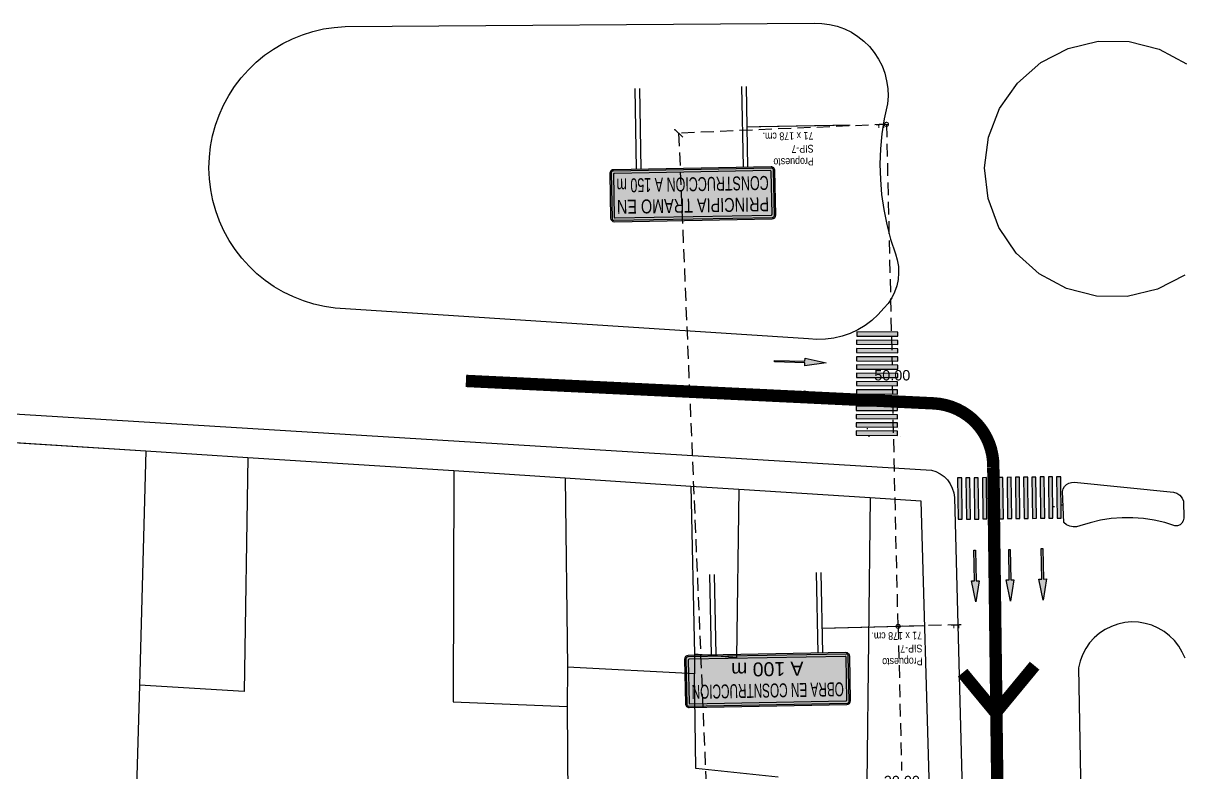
# Model space of a CAD drawing. Header units: metres. Extents: x 668617 to 675126, y 2286318 to 2293677.
# Drawn here: x 669808 to 669920.7, y 2287417.3 to 2287489.9 of the extents above; entities that cross this region are included whole.
import ezdxf
from ezdxf.enums import TextEntityAlignment as Align

# ---------------------------------------------------------------- set-up
doc = ezdxf.new("R2010")
doc.units = ezdxf.units.M
doc.header["$MEASUREMENT"] = 0
for name, pattern in [('ACAD_ISO07W100', [3, 0, -3]), ('DASHED2', [0.375, 0.25, -0.125]), ('HIDDEN', [0.375, 0.25, -0.125])]:
    doc.linetypes.add(name, pattern=pattern)
for name, color, linetype in [('0_DETALLES_COTAS', 252, 'Continuous'), ('0_RUTA-ALTERNA', 6, 'Continuous'), ('0_UBICACION_SPO', 251, 'Continuous'), ('DMTG-PB-BANQUETAS', 251, 'Continuous'), ('DMTG-PB-LOTIFICACION', 253, 'Continuous'), ('DMTG-PB-MANZANAS', 251, 'Continuous'), ('DMTG-SH-FLECHA FRENTE', 252, 'Continuous'), ('DMTG-SH-PASO PEATONAL', 253, 'Continuous'), ('PTRD', 7, 'Continuous'), ('SIP-07_A', 7, 'Continuous'), ('SIP-07_B', 7, 'Continuous')]:
    doc.layers.add(name, color=color, linetype=linetype)
doc.styles.add('Arial', font='arial.ttf')
doc.styles.add('Arial Narrow', font='ARIALN.TTF', dxfattribs={"height": 2.5})
doc.styles.get("Standard").update_dxf_attribs({"font": 'arial.ttf'})
doc.dimstyles.get("Standard").update_dxf_attribs({"dimtxt": 0.18, "dimasz": 0.18, "dimexe": 0.18, "dimexo": 0.0625, "dimgap": 0.09, "dimtad": 0, "dimtih": 1, "dimtoh": 1, "dimdec": 4, "dimzin": 0, "dimdsep": 46, "dimtxsty": 'Standard', "dimcen": 0.09, "dimadec": 0, "dimazin": 0, "dimtfac": 1, "dimtdec": 4, "dimtofl": 0, "dimtmove": 0, "dimatfit": 3, "dimfxl": 1, "dimtolj": 1, "dimtzin": 0, "dimarcsym": 0})

# ---------------------------------------------------------------- blocks, each defined once
blk = doc.blocks.new('PTRD')
at = {"layer": 'PTRD'}
for points, const_width in [([(-1.00367609184468, 0), (1.00367609184468, 0)], 0.26), ([(-0.4894637556535601, 0), (-0.4894637556535601, 0.6733766088023005)], 0.195), ([(0.5105362443464401, 0), (0.5105362443464401, 0.6733766088023005)], 0.195)]:
    blk.add_lwpolyline(points, dxfattribs=dict(at, const_width=const_width))
blk = doc.blocks.new('SIP07_A')
at = {"layer": 'SIP-07_A', "true_color": 0xf05222}
h = blk.add_hatch(color=20, dxfattribs=at)
h.dxf.hatch_style = 1
h.paths.add_polyline_path([(-8.50000000133, 5.599999999420845, 0.4142135623539403), (-8.900000001303852, 5.199999999420832), (-8.900000001303852, 0.4000000000000057, 0.4142135623730951), (-8.500000001303846, 0), (8.500000001303846, 0, 0.4142135623730951), (8.900000001303852, 0.4000000000000057), (8.900000001303852, 5.200000000532646, 0.4142135623922503), (8.500000001277693, 5.600000000532646)])
h.paths.add_polyline_path([(8.550000001117581, 5.44999999942462, -0.4142135623730949), (8.750000001303846, 5.249999999238355), (8.750000001303846, 0.3500000007539654, -0.4142135623531553), (8.550000001713274, 0.1500000011497775), (-8.550000001103966, 0.1499999999856243, -0.4142135623930353), (-8.750000001303846, 0.3500000001718886), (-8.750000001303846, 5.249999999238355, -0.4142135623730945), (-8.550000001117581, 5.44999999942462)], flags=16)
h.paths.add_polyline_path([(8.400000001303852, 5.19999999942462, -0.4142135623730912), (8.500000001303846, 5.099999999424626), (8.500000001303874, 0.500000001139562, -0.41421356235316), (8.400000001310694, 0.4000000011395741), (-8.400000001297037, 0.3999999999958845, -0.4142135623930314), (-8.500000001303846, 0.499999999995885), (-8.500000001303874, 5.099999999424596, -0.4142135623730976), (-8.40000000130388, 5.199999999424591)], flags=0)
at = {"layer": 'SIP-07_A'}
h = blk.add_hatch(color=256, dxfattribs=at)
h.dxf.hatch_style = 1
h.paths.add_polyline_path([(-8.550000001117581, 5.44999999942462, 0.4142135623730945), (-8.750000001303846, 5.249999999238355), (-8.750000001303846, 0.3500000001718886, 0.4142135623930352), (-8.550000001103966, 0.1499999999856243), (8.550000001713274, 0.1500000011497775, 0.4142135623531553), (8.750000001303846, 0.3500000007539654), (8.750000001303846, 5.249999999238355, 0.4142135623730949), (8.550000001117581, 5.44999999942462)])
h.paths.add_polyline_path([(8.400000001303852, 5.19999999942462, -0.4142135623730912), (8.500000001303846, 5.099999999424626), (8.500000001303874, 0.500000001139562, -0.41421356235316), (8.400000001310694, 0.4000000011395741), (-8.400000001297037, 0.3999999999958845, -0.4142135623930314), (-8.500000001303846, 0.499999999995885), (-8.500000001303874, 5.099999999424596, -0.4142135623730976), (-8.40000000130388, 5.199999999424591)], flags=16)
at = {"layer": 'SIP-07_A', "true_color": 0xf05222}
h = blk.add_hatch(color=20, dxfattribs=at)
h.dxf.hatch_style = 1
h.paths.add_polyline_path([(-8.40000000130388, 5.199999999424591, 0.4142135623730976), (-8.500000001303874, 5.099999999424596), (-8.500000001303846, 0.499999999995885, 0.4142135623930316), (-8.400000001297037, 0.3999999999958845), (8.400000001310694, 0.4000000011395741, 0.41421356235316), (8.500000001303874, 0.500000001139562), (8.500000001303846, 5.099999999424626, 0.4142135623730912), (8.400000001303852, 5.19999999942462)])
at = {"layer": 'SIP-07_A'}
for p, q in [((-6.000000000000227, 0), (-6.000000000000227, -8.685631113119712)), ((-5.500000000000114, 0), (-5.500000000000114, -8.685631113119712)), ((5.500000000000114, 0), (5.500000000000114, -8.685631113119712)), ((6.000000000000227, 0), (6.000000000000227, -8.685631113119712))]:
    blk.add_line(p, q, dxfattribs=at)
at = {"layer": 'SIP-07_A', "color": 30}
for points in [[(-8.500000001303846, 0), (8.500000001303846, 0, 0.414213562373095), (8.900000001303852, 0.4000000000000057), (8.900000001303852, 5.20000000053264, 0.4142135623922508), (8.500000001277698, 5.600000000532646), (-8.500000001329994, 5.599999999420845, 0.414213562353939), (-8.900000001303852, 5.199999999420839), (-8.900000001303852, 0.4000000000000057, 0.414213562373095)], [(-8.550000001117581, 0.1499999999856243), (8.550000001117581, 0.1500000011497775, 0.414213562373095), (8.750000001303846, 0.3500000001718888), (8.750000001303846, 5.249999999238355, 0.4142135623730949), (8.550000001117581, 5.44999999942462), (-8.550000001117581, 5.44999999942462, 0.4142135623730945), (-8.750000001303846, 5.249999999238355), (-8.750000001303846, 0.3500000001718888, 0.4142135623730957)]]:
    blk.add_lwpolyline(points, format="xyb", close=True, dxfattribs=at)
at = {"layer": 'SIP-07_A'}
blk.add_lwpolyline([(-8.40000000129703, 0.3999999999958845), (8.400000001310701, 0.4000000011395741, 0.414213562353158), (8.500000001303874, 0.5000000011395684), (8.500000001303846, 5.099999999424625, 0.4142135623730939), (8.400000001303852, 5.19999999942462), (-8.40000000130388, 5.199999999424591, 0.414213562373095), (-8.500000001303874, 5.099999999424597), (-8.500000001303846, 0.4999999999958789, 0.4142135623930344)], format="xyb", close=True, dxfattribs=at)
at = {"layer": 'SIP-07_A', "color": 250, "style": 'Arial', "width": 2.347775987820511}
for p, p2 in [((-8.200000001117473, 3.271457355778921), (8.200000001117758, 3.271457355778921)), ((-8.200000001117758, 0.9714573557787389), (8.200000001117473, 0.9714573557787389))]:
    blk.add_attdef('TEXTO', text='', height=1.500000000000057, dxfattribs=at).set_placement(p, p2, align=Align.FIT)
blk = doc.blocks.new('Principia tramo 150')
at = {"layer": 'SIP-07_A'}
ref = blk.add_blockref('SIP07_A', (18, 26.05689333938062), dxfattribs=dict(at, xscale=3, yscale=3, zscale=3))
ref.add_attrib('TEXTO', 'PRINCIPIA TRAMO EN', dxfattribs={"height": 4.500000000000169, "style": 'Arial', "width": 0.7413629356545133}).set_placement((-6.600000003352761, 35.87126540578902), (42.60000000335276, 35.87126540578902), align=Align.FIT)
ref.add_attrib('TEXTO', 'CONSTRUCCION A 150 m', dxfattribs={"height": 4.500000000000169, "style": 'Arial', "width": 0.6431630620300379}).set_placement((-6.600000003352761, 28.97126540634781), (42.60000000335276, 28.97126540634781), align=Align.FIT)
blk = doc.blocks.new('SIP07_B')
at = {"layer": 'SIP-07_B', "true_color": 0xf05222}
h = blk.add_hatch(color=20, dxfattribs=at)
h.dxf.hatch_style = 1
h.paths.add_polyline_path([(-8.500000001330028, 5.599999999420817, 0.4142135623539422), (-8.90000000130388, 5.199999999420801), (-8.900000001303852, 0.4000000000000033, 0.4142135623730933), (-8.500000001303846, 0), (8.500000001303846, 0, 0.4142135623730951), (8.900000001303852, 0.4000000000000057), (8.900000001303852, 5.200000000532646, 0.4142135623922503), (8.500000001277693, 5.600000000532646)])
h.paths.add_polyline_path([(8.550000001117581, 5.449999999424278, -0.4142135623730949), (8.750000001303846, 5.249999999238014), (8.750000001303846, 0.3500000007529422, -0.4142135623531553), (8.550000001713274, 0.1500000011487543), (-8.550000001103994, 0.1499999999846011, -0.4142135623930353), (-8.750000001303874, 0.3500000001708654), (-8.750000001303874, 5.249999999238014, -0.4142135623730945), (-8.55000000111761, 5.449999999424278)], flags=16)
h.paths.add_polyline_path([(8.40000000130388, 5.199999999424278, -0.4142135623730929), (8.500000001303874, 5.099999999424284), (8.500000001303874, 0.5000000011385385, -0.4142135623531567), (8.400000001310694, 0.4000000011385509), (-8.400000001297066, 0.3999999999948329, -0.4142135623930362), (-8.500000001303874, 0.4999999999948342), (-8.500000001303846, 5.099999999424313, -0.4142135623730906), (-8.400000001303852, 5.199999999424307)], flags=0)
at = {"layer": 'SIP-07_B'}
h = blk.add_hatch(color=256, dxfattribs=at)
h.dxf.hatch_style = 1
h.paths.add_polyline_path([(-8.55000000111761, 5.449999999424278, 0.4142135623730945), (-8.750000001303874, 5.249999999238014), (-8.750000001303874, 0.3500000001708654, 0.4142135623930352), (-8.550000001103994, 0.1499999999846011), (8.550000001713274, 0.1500000011487543, 0.4142135623531553), (8.750000001303846, 0.3500000007529422), (8.750000001303846, 5.249999999238014, 0.4142135623730949), (8.550000001117581, 5.449999999424278)])
h.paths.add_polyline_path([(8.40000000130388, 5.199999999424278, -0.4142135623730929), (8.500000001303874, 5.099999999424284), (8.500000001303874, 0.5000000011385385, -0.4142135623531567), (8.400000001310694, 0.4000000011385509), (-8.400000001297066, 0.3999999999948329, -0.4142135623930362), (-8.500000001303874, 0.4999999999948342), (-8.500000001303846, 5.099999999424313, -0.4142135623730906), (-8.400000001303852, 5.199999999424307)], flags=16)
at = {"layer": 'SIP-07_B', "true_color": 0xf05222}
h = blk.add_hatch(color=20, dxfattribs=at)
h.dxf.hatch_style = 1
h.paths.add_polyline_path([(-8.400000001303852, 5.199999999424307, 0.4142135623730906), (-8.500000001303846, 5.099999999424313), (-8.500000001303874, 0.4999999999948342, 0.4142135623930361), (-8.400000001297066, 0.3999999999948329), (8.400000001310694, 0.4000000011385509, 0.4142135623531567), (8.500000001303874, 0.5000000011385385), (8.500000001303874, 5.099999999424284, 0.4142135623730929), (8.40000000130388, 5.199999999424278)])
at = {"layer": 'SIP-07_B'}
for p, q in [((-6.000000000000227, 0), (-6.000000000000227, -8.685631113119712)), ((-5.500000000000114, 0), (-5.500000000000114, -8.685631113119712)), ((5.500000000000114, 0), (5.500000000000114, -8.685631113119712)), ((6.000000000000227, 0), (6.000000000000227, -8.685631113119712))]:
    blk.add_line(p, q, dxfattribs=at)
at = {"layer": 'SIP-07_B', "color": 30}
for points in [[(-8.500000001303846, 0), (8.500000001303846, 0, 0.414213562373095), (8.900000001303852, 0.4000000000000057), (8.900000001303852, 5.20000000053264, 0.4142135623922508), (8.500000001277698, 5.600000000532646), (-8.500000001330022, 5.599999999420817, 0.414213562353939), (-8.90000000130388, 5.199999999420811), (-8.900000001303852, 0.4000000000000057, 0.414213562373095)], [(-8.55000000111761, 0.1499999999846011), (8.550000001117581, 0.1500000011487543, 0.414213562373095), (8.750000001303846, 0.3500000001708656), (8.750000001303846, 5.249999999238014, 0.4142135623730949), (8.550000001117581, 5.449999999424278), (-8.55000000111761, 5.449999999424278, 0.4142135623730945), (-8.750000001303874, 5.249999999238014), (-8.750000001303874, 0.3500000001708656, 0.4142135623730957)]]:
    blk.add_lwpolyline(points, format="xyb", close=True, dxfattribs=at)
at = {"layer": 'SIP-07_B'}
blk.add_lwpolyline([(-8.400000001297059, 0.3999999999948329), (8.400000001310701, 0.4000000011385509, 0.4142135623531557), (8.500000001303874, 0.5000000011385453), (8.500000001303874, 5.099999999424284, 0.4142135623730929), (8.40000000130388, 5.199999999424278), (-8.400000001303852, 5.199999999424307, 0.4142135623730932), (-8.500000001303846, 5.099999999424313), (-8.500000001303874, 0.4999999999948272, 0.4142135623930366)], format="xyb", close=True, dxfattribs=at)
at = {"layer": 'SIP-07_B', "style": 'Arial', "width": 2.347775987820511}
blk.add_attdef('TEXTO', text='', height=1.500000000000057, dxfattribs=at).set_placement((-8.200000001117473, 3.180217745690896), (8.200000001117758, 3.180217745690896), align=Align.FIT)
at = {"layer": 'SIP-07_B', "style": 'Arial'}
blk.add_attdef('TEXTO', text='', height=1.500000000000057, dxfattribs=at).set_placement((-2.842170943040401e-13, 0.8802177456907145), align=Align.CENTER)
blk = doc.blocks.new('OBRA 100')
at = {"layer": 'SIP-07_B'}
ref = blk.add_blockref('SIP07_B', (18, 26.05689333938062), dxfattribs=dict(at, xscale=3, yscale=3, zscale=3))
ref.add_attrib('TEXTO', 'OBRA EN COSNTRUCCION', dxfattribs={"height": 4.500000000000171, "style": 'Arial', "width": 0.6045664856989502}).set_placement((-6.600000003352761, 35.59754657652229), (42.60000000335276, 35.59754657652229), align=Align.FIT)
ref.add_attrib('TEXTO', 'A 100 m', dxfattribs={"height": 4.500000000000171, "style": 'Arial'}).set_placement((18, 28.69754657708108), align=Align.CENTER)
blk = doc.blocks.new('*U315')
at = {"transparency": 33554687}
h = blk.add_hatch(color=252, dxfattribs=at)
h.dxf.hatch_style = 1
h.paths.add_polyline_path([(0.4793026880425685, 9.688150955328602), (0.4990677473428075, 10.0876623349298), (-3.49604604866924, 10.2853129279322), (-3.51581110796948, 9.885801548330994)])
h = blk.add_hatch(color=252, dxfattribs=at)
h.dxf.hatch_style = 1
h.paths.add_polyline_path([(0.4397725694420903, 8.889128196126196), (0.4595376287423293, 9.288639575727398), (-3.535576167269718, 9.486290168729791), (-3.555341226569958, 9.086778789128587)])
h = blk.add_hatch(color=252, dxfattribs=at)
h.dxf.hatch_style = 1
h.paths.add_polyline_path([(0.3607123322411337, 7.291082677721382), (0.3804773915413728, 7.690594057322586), (-3.614636404470675, 7.888244650324978), (-3.634401463770915, 7.488733270723775)])
h = blk.add_hatch(color=252, dxfattribs=at)
h.dxf.hatch_style = 1
h.paths.add_polyline_path([(0.400242450841612, 8.090105436923789), (0.4200075101418511, 8.489616816524991), (-3.575106285870196, 8.687267409527385), (-3.594871345170436, 8.28775602992618)])
h = blk.add_hatch(color=252, dxfattribs=at)
h.dxf.hatch_style = 1
h.paths.add_polyline_path([(0.3211822136406555, 6.492059918518976), (0.3409472729408946, 6.891571298120179), (-3.654166523071153, 7.089221891122572), (-3.673931582371393, 6.689710511521368)])
h = blk.add_hatch(color=252, dxfattribs=at)
h.dxf.hatch_style = 1
h.paths.add_polyline_path([(0.2816520950401773, 5.693037159316569), (0.3014171543404163, 6.092548538917772), (-3.693696641671631, 6.290199131920165), (-3.713461700971871, 5.890687752318962)])
h = blk.add_hatch(color=252, dxfattribs=at)
h.dxf.hatch_style = 1
h.paths.add_polyline_path([(0.2025918578392208, 4.094991640911754), (0.2223569171394598, 4.494503020512957), (-3.772756878872588, 4.69215361351535), (-3.792521938172828, 4.292642233914147)])
h = blk.add_hatch(color=252, dxfattribs=at)
h.dxf.hatch_style = 1
h.paths.add_polyline_path([(0.242121976439699, 4.894014400114161), (0.261887035739938, 5.293525779715364), (-3.733226760272109, 5.491176372717756), (-3.752991819572349, 5.091664993116553)])
h = blk.add_hatch(color=252, dxfattribs=at)
h.dxf.hatch_style = 1
h.paths.add_polyline_path([(0.1630617392387425, 3.295968881709347), (0.1828267985389816, 3.69548026131055), (-3.812286997473066, 3.893130854312942), (-3.832052056773306, 3.493619474711739)])
h = blk.add_hatch(color=252, dxfattribs=at)
h.dxf.hatch_style = 1
h.paths.add_polyline_path([(0.08400150203778603, 1.697923363304533), (0.1037665613380251, 2.097434742905736), (-3.891347234674023, 2.295085335908128), (-3.911112293974262, 1.895573956306925)])
h = blk.add_hatch(color=252, dxfattribs=at)
h.dxf.hatch_style = 1
h.paths.add_polyline_path([(0.1235316206382643, 2.49694612250694), (0.1432966799385033, 2.896457502108143), (-3.851817116073544, 3.094108095110535), (-3.871582175373784, 2.694596715509332)])
h = blk.add_hatch(color=252, dxfattribs=at)
h.dxf.hatch_style = 1
h.paths.add_polyline_path([(0.04447138343730778, 0.8989006041021259), (0.06423644273754683, 1.298411983703329), (-3.9308773532745, 1.496062576705722), (-3.95064241257474, 1.096551197104518)])
h = blk.add_hatch(color=252, dxfattribs=at)
h.dxf.hatch_style = 1
h.paths.add_polyline_path([(0.004941264836829531, 0.09987784489971899), (0.02470632413706859, 0.4993892245009225), (-3.970407471874979, 0.6970398175033146), (-3.990172531175219, 0.2975284379021113)])
for points in [[(0.4793026880425685, 9.688150955328602), (0.4990677473428075, 10.0876623349298), (-3.49604604866924, 10.2853129279322), (-3.51581110796948, 9.885801548330994)], [(0.4397725694420903, 8.889128196126196), (0.4595376287423293, 9.288639575727398), (-3.535576167269718, 9.486290168729791), (-3.555341226569958, 9.086778789128587)], [(0.3607123322411337, 7.291082677721382), (0.3804773915413728, 7.690594057322586), (-3.614636404470675, 7.888244650324978), (-3.634401463770915, 7.488733270723775)], [(0.400242450841612, 8.090105436923789), (0.4200075101418511, 8.489616816524991), (-3.575106285870196, 8.687267409527385), (-3.594871345170436, 8.28775602992618)], [(0.3211822136406555, 6.492059918518976), (0.3409472729408946, 6.891571298120179), (-3.654166523071153, 7.089221891122572), (-3.673931582371393, 6.689710511521368)], [(0.2816520950401773, 5.693037159316569), (0.3014171543404163, 6.092548538917772), (-3.693696641671631, 6.290199131920165), (-3.713461700971871, 5.890687752318962)], [(0.2025918578392208, 4.094991640911754), (0.2223569171394598, 4.494503020512957), (-3.772756878872588, 4.69215361351535), (-3.792521938172828, 4.292642233914147)], [(0.242121976439699, 4.894014400114161), (0.261887035739938, 5.293525779715364), (-3.733226760272109, 5.491176372717756), (-3.752991819572349, 5.091664993116553)], [(0.1630617392387425, 3.295968881709347), (0.1828267985389816, 3.69548026131055), (-3.812286997473066, 3.893130854312942), (-3.832052056773306, 3.493619474711739)], [(0.08400150203778603, 1.697923363304533), (0.1037665613380251, 2.097434742905736), (-3.891347234674023, 2.295085335908128), (-3.911112293974262, 1.895573956306925)], [(0.1235316206382643, 2.49694612250694), (0.1432966799385033, 2.896457502108143), (-3.851817116073544, 3.094108095110535), (-3.871582175373784, 2.694596715509332)], [(0.04447138343730778, 0.8989006041021259), (0.06423644273754683, 1.298411983703329), (-3.9308773532745, 1.496062576705722), (-3.95064241257474, 1.096551197104518)], [(0.004941264836829531, 0.09987784489971899), (0.02470632413706859, 0.4993892245009225), (-3.970407471874979, 0.6970398175033146), (-3.990172531175219, 0.2975284379021113)]]:
    blk.add_lwpolyline(points, close=True)
at = {"layer": 'Defpoints', "color": 255, "linetype": 'ACAD_ISO07W100'}
for p, q in [((-2.91579206233568, 0.9009696372128992), (0.1804211295736566, 0.7477904276360459)), ((-2.796579657196664, 0.1383554151010923), (0.2996335347126732, -0.0148237944757617))]:
    blk.add_line(p, q, dxfattribs=at)
blk = doc.blocks.new('*U60')
blk.add_hatch(color=252).paths.add_polyline_path([(-2.062870744151537, 9.788348298549295), (-2.437870744151537, 7.73834829920122), (-2.137870744221386, 7.738348298735559), (-2.137870743988555, 4.788348298549294), (-1.987870744198102, 4.788348299014955), (-1.987870744198102, 7.738348298735559), (-1.687870744151536, 7.738348298735559)])
at = {"color": 252}
blk.add_lwpolyline([(-2.062870744151537, 9.788348298549295), (-2.437870744151537, 7.73834829920122), (-2.137870744221386, 7.738348298735559), (-2.137870743988555, 4.788348298549294), (-1.987870744198102, 4.788348299014955), (-1.987870744198102, 7.738348298735559), (-1.687870744151536, 7.738348298735559), (-2.062870744151537, 9.788348298549295)], dxfattribs=at)
blk = doc.blocks.new('_DotSmall')
at = {"color": 0, "linetype": 'ByBlock', "const_width": 0.5}
blk.add_lwpolyline([(-0.0625, 0, 1), (0.0625, 0, 1)], format="xyb", close=True, dxfattribs=at)
blk = doc.blocks.new('*D366')
at = {"layer": '0_DETALLES_COTAS', "linetype": 'DASHED2', "lineweight": -2, "ltscale": 5, "transparency": 16777216}
for p, q in [((669898.9537963378, 2287431.602136852), (669892.6893387986, 2287431.449705329)), ((669892.8692855348, 2287431.454083929), (669893.2095709324, 2287417.469421327)), ((669893.5990529822, 2287401.462930621), (669893.2587675846, 2287415.447593223)), ((669899.6835637852, 2287401.610983544), (669893.419106246, 2287401.458552021))]:
    blk.add_line(p, q, dxfattribs=at)
at = {"layer": 'Defpoints', "color": 0, "linetype": 'DASHED2', "ltscale": 5, "transparency": 16777216}
for p in [(669892.8692855348, 2287431.454083929), (669899.0162778434, 2287431.6036572), (669899.7460452907, 2287401.612503891)]:
    blk.add_point(p, dxfattribs=at)
at = {"layer": '0_DETALLES_COTAS', "linetype": 'DASHED2', "lineweight": -2, "ltscale": 5, "transparency": 16777216, "xscale": 0.8, "yscale": 0.8, "zscale": 0.8}
for p, rotation in [((669892.8692855348, 2287431.454083929), 91.39388922735988), ((669893.5990529822, 2287401.462930621), 271.3938892273599)]:
    blk.add_blockref('_DotSmall', p, dxfattribs=dict(at, rotation=rotation))
at = {"layer": '0_DETALLES_COTAS', "linetype": 'DASHED2', "ltscale": 5, "transparency": 16777216, "insert": (669893.2341692583, 2287416.458507275), "char_height": 1, "attachment_point": 5}
blk.add_mtext('\\A1;30.00', dxfattribs=at)
blk = doc.blocks.new('*D367')
at = {"layer": '0_DETALLES_COTAS', "linetype": 'DASHED2', "lineweight": -2, "ltscale": 5, "transparency": 16777216}
for p, q in [((669891.7409673432, 2287480.09262253), (669892.2816831383, 2287456.783926218)), ((669891.803450533, 2287480.094072016), (669891.9209189295, 2287480.096797051)), ((669892.8692855348, 2287431.454083929), (669892.3285697397, 2287454.762780242)), ((669892.9317687246, 2287431.455533416), (669893.0492371211, 2287431.45825845))]:
    blk.add_line(p, q, dxfattribs=at)
at = {"layer": 'Defpoints', "color": 0, "linetype": 'DASHED2', "ltscale": 5, "transparency": 16777216}
for p in [(669891.7409673432, 2287480.09262253), (669891.7409673432, 2287480.09262253), (669892.8692855348, 2287431.454083929)]:
    blk.add_point(p, dxfattribs=at)
at = {"layer": '0_DETALLES_COTAS', "linetype": 'DASHED2', "lineweight": -2, "ltscale": 5, "transparency": 16777216, "xscale": 0.8, "yscale": 0.8, "zscale": 0.8}
for p, rotation in [((669891.7409673432, 2287480.09262253), 91.3289107611432), ((669892.8692855348, 2287431.454083929), 271.3289107611432)]:
    blk.add_blockref('_DotSmall', p, dxfattribs=dict(at, rotation=rotation))
at = {"layer": '0_DETALLES_COTAS', "linetype": 'DASHED2', "ltscale": 5, "transparency": 16777216, "insert": (669892.3051264392, 2287455.77335323), "char_height": 1, "attachment_point": 5}
blk.add_mtext('\\A1;50.00', dxfattribs=at)
blk = doc.blocks.new('_ArchTick')
at = {"color": 0, "linetype": 'ByBlock', "const_width": 0.15}
blk.add_lwpolyline([(-0.5, -0.5), (0.5, 0.5)], dxfattribs=at)
blk = doc.blocks.new('*D368')
at = {"layer": '0_DETALLES_COTAS', "linetype": 'DASHED2', "lineweight": -2, "ltscale": 5, "transparency": 16777216}
for p, q in [((669891.8584745665, 2287480.094160476), (669871.4063449333, 2287479.230614416)), ((669871.5861846989, 2287479.238207753), (669874.2579717779, 2287415.959897266)), ((669877.4363236523, 2287340.684162043), (669874.7506766482, 2287404.290729463)), ((669897.7086135199, 2287341.540114765), (669877.2564838867, 2287340.676568705))]:
    blk.add_line(p, q, dxfattribs=at)
at = {"layer": 'Defpoints', "color": 0, "linetype": 'DASHED2', "ltscale": 5, "transparency": 16777216}
for p in [(669891.9209189295, 2287480.096797051), (669871.5861846989, 2287479.238207753), (669897.7710578829, 2287341.542751341)]:
    blk.add_point(p, dxfattribs=at)
at = {"layer": '0_DETALLES_COTAS', "linetype": 'DASHED2', "lineweight": -2, "ltscale": 5, "transparency": 16777216, "xscale": 0.8, "yscale": 0.8, "zscale": 0.8}
for p, rotation in [((669871.5861846989, 2287479.238207753), 92.41775182698296), ((669877.4363236523, 2287340.684162043), 272.417751826983)]:
    blk.add_blockref('_ArchTick', p, dxfattribs=dict(at, rotation=rotation))
at = {"layer": '0_DETALLES_COTAS', "linetype": 'DASHED2', "ltscale": 5, "transparency": 16777216, "insert": (669874.5043242129, 2287410.125313365), "char_height": 1, "attachment_point": 5, "rotation": 90}
blk.add_mtext('\\A1;Zona información', dxfattribs=at)

msp = doc.modelspace()

# ---------------------------------------------------------------- linework, layer by layer
at = {"layer": '0_RUTA-ALTERNA', "color": 6, "linetype": 'DASHED2', "ltscale": 4, "const_width": 1.2}
msp.add_lwpolyline([(669850.955360972, 2287455.233248092), (669896.317192431, 2287453.057720482, -0.4058023633854614), (669902.1017960699, 2287446.871695229), (669903.5254251127, 2287334.331637781, -0.4572857667738945), (669898.7189615708, 2287330.067729234), (669813.6048459616, 2287327.323387139, 0.3889075024120783), (669810.0194678529, 2287323.818496439), (669811.6804251411, 2287228.765553218, 0.3131735137984508), (669814.6857885804, 2287224.595359853), (669832.5861255947, 2287225.057456405), (669904.5699028303, 2287226.980865777, -0.4066277278746441), (669908.9779734658, 2287222.909586625), (669910.3149485193, 2287174.122239317)], format="xyb", dxfattribs=at)
msp.add_lwpolyline([(669899.124418611, 2287426.95315699), (669902.3361669754, 2287423.077519295), (669906.1080108951, 2287427.640354258)], dxfattribs=at)
at = {"layer": '0_UBICACION_SPO', "linetype": 'HIDDEN', "ltscale": 5}
for points, const_width in [([(669888.2378678177, 2287480.029062523), (669878.239513424, 2287479.847653059)], 0.1), ([(669895.5137374273, 2287431.514456344), (669885.5169788122, 2287431.259864178)], 0.09999999999999999)]:
    msp.add_lwpolyline(points, dxfattribs=dict(at, const_width=const_width))
at = {"layer": 'DMTG-PB-BANQUETAS'}
for points in [[(669891.8382393565, 2287482.085333974), (669891.5285818017, 2287480.642580288), (669891.3038112149, 2287479.184199616), (669891.1649718555, 2287477.716184414), (669891.1130858393, 2287476.24152722), (669891.1481974534, 2287474.766227869), (669891.2693510114, 2287473.29629358), (669891.4765760378, 2287471.835724243), (669891.7689094653, 2287470.389527102), (669892.1463881993, 2287468.962702024), (669892.6070565813, 2287467.561263605), (669892.7885785637, 2287466.953907227), (669892.8939697564, 2287466.329112303), (669892.9192966983, 2287465.695908113), (669892.8666331463, 2287465.064279623), (669892.7350529383, 2287464.44423394), (669892.5266298312, 2287463.845756031), (669892.2464227374, 2287463.276808771), (669891.896512795, 2287462.748377098), (669891.4839514806, 2287462.267409156), (669890.9354121566, 2287461.654441285), (669890.3273025709, 2287461.099914702), (669889.6656668476, 2287460.609784954), (669888.9585416733, 2287460.188992858), (669888.2119637907, 2287459.842493991), (669887.4349550981, 2287459.57322184), (669886.6345301662, 2287459.383124684), (669885.818710921, 2287459.275143391), (669884.9955045261, 2287459.250218887), (669884.1749180894, 2287459.309277332), (669838.2767215095, 2287462.297138227), (669837.2348054199, 2287462.447832825), (669836.2084794104, 2287462.678414529), (669835.2017286095, 2287462.986853867), (669834.2225454184, 2287463.372091817), (669833.2759075575, 2287463.831091556), (669832.3668001284, 2287464.361816232), (669831.5011934431, 2287464.960221669), (669830.6850725763, 2287465.624263633), (669829.9213931592, 2287466.347920145), (669829.2161402664, 2287467.129146974), (669828.5732695024, 2287467.961914757), (669827.9957512608, 2287468.84220146), (669827.4875411461, 2287469.763977724), (669827.0526021437, 2287470.722214158), (669826.6918899401, 2287471.710903546), (669826.4083601661, 2287472.724023908), (669826.2029758899, 2287473.756567998), (669826.0786853614, 2287474.801513865), (669826.0344443213, 2287475.852869053), (669826.0712084561, 2287476.904626344), (669826.1889260976, 2287477.949785928), (669826.3855603948, 2287478.983362705), (669826.6620670342, 2287479.999349456), (669827.0163944019, 2287480.990761134), (669827.4454982936, 2287481.951620047), (669827.9463418853, 2287482.876948474), (669828.5178809171, 2287483.760753958), (669829.1550786204, 2287484.598073543), (669829.8548981709, 2287485.383929507), (669830.6133027723, 2287486.113351512), (669831.4252630364, 2287486.782376571), (669832.2867569284, 2287487.38803429), (669833.191740326, 2287487.924369121), (669834.1352059831, 2287488.390417996), (669835.1121245124, 2287488.782217928), (669836.115481342, 2287489.097820642), (669837.1412618187, 2287489.335255714), (669838.1814587795, 2287489.493582222), (669839.2310575979, 2287489.570837125), (669884.735660123, 2287489.890971503), (669885.4845659089, 2287489.875443326), (669886.2278739609, 2287489.778954262), (669886.9565919058, 2287489.602570712), (669887.6617421323, 2287489.349359024), (669888.3353322387, 2287489.020378222), (669888.9694067301, 2287488.62168719), (669889.5569879406, 2287488.156337513), (669890.0911129661, 2287487.629380724), (669890.5648410461, 2287487.048868273), (669890.9732092227, 2287486.419836929), (669891.3102840892, 2287485.751330733), (669891.5741099865, 2287485.049364284), (669891.7607608346, 2287484.323966833), (669891.8672883835, 2287483.582160334), (669891.8937590625, 2287482.832944543), (669891.8382393565, 2287482.085333974)], [(669920.6786922455, 2287465.495127497), (669918.0133845926, 2287464.121261954), (669915.0967383913, 2287463.42516832), (669912.098258517, 2287463.447301024), (669909.1922057208, 2287464.186373794), (669906.5474692289, 2287465.599434408), (669904.3177515122, 2287467.60436092), (669902.63263566, 2287470.084634287), (669901.5900544805, 2287472.896110038), (669901.2505990022, 2287475.875395421), (669901.6339971435, 2287478.849345198), (669902.7179671983, 2287481.645124221), (669904.439512767, 2287484.100251969), (669906.6985838785, 2287486.072045347), (669909.3638915311, 2287487.44591089), (669912.2805377328, 2287488.142004525), (669915.2790176071, 2287488.119871821), (669918.1850704029, 2287487.380799051), (669920.8298068951, 2287485.967738436)], [(669721.3378406886, 2287457.190137506), (669721.8075660235, 2287457.286673043), (669896.094419132, 2287446.597951952), (669896.5373736821, 2287446.454678555), (669896.9508197258, 2287446.242621088), (669897.3257944138, 2287445.966845848), (669897.6523570673, 2287445.635426426), (669897.9205596267, 2287445.255436443), (669898.1254834201, 2287444.837912505), (669898.2622023948, 2287444.392891244), (669898.3248052876, 2287443.932416623), (669901.1126758874, 2287337.82294855)], [(669919.5822602551, 2287444.457527376), (669919.9074173096, 2287444.342124213), (669920.1919849651, 2287444.147018474), (669920.4170523124, 2287443.884350073), (669920.565760056, 2287443.57324397), (669920.5685660585, 2287441.921178255), (669920.5267292524, 2287441.672480283), (669920.4031013511, 2287441.452386797), (669920.2118738821, 2287441.286793757), (669919.9762012219, 2287441.196530824), (669919.7241564188, 2287441.191391053), (669918.7264053726, 2287441.499763961), (669917.7080939073, 2287441.732286561), (669916.6752144782, 2287441.887914594), (669915.6337595404, 2287441.9656038), (669914.5897289308, 2287441.965309895), (669913.5481225133, 2287441.886995969), (669912.5149401242, 2287441.73061774), (669911.4971889538, 2287441.49712351), (669910.4998762476, 2287441.187476346), (669910.1761986034, 2287441.096862977), (669909.8391118291, 2287441.086350765), (669909.5106153255, 2287441.155777323), (669909.2066791322, 2287441.301024666), (669908.946243683, 2287441.513952768), (669908.8013398855, 2287444.508103881), (669908.8712349776, 2287444.764594965), (669909.003943826, 2287444.99562172), (669909.190355959, 2287445.186250985), (669909.4183757491, 2287445.323571687), (669909.6729445565, 2287445.399694761), (669909.9390258837, 2287445.40973106), (669919.5822602551, 2287444.457527376)], [(669920.7014202318, 2287428.352828032), (669920.4319301711, 2287428.964833839), (669920.089161617, 2287429.539379501), (669919.6770406492, 2287430.066435768), (669919.2025154093, 2287430.538951161), (669918.6735192499, 2287430.947866878), (669918.0970150743, 2287431.288131386), (669917.4829657046, 2287431.55467101), (669916.8413339629, 2287431.742412077), (669916.1811048421, 2287431.849288212), (669915.5122633071, 2287431.873225654), (669914.8458016776, 2287431.813143242), (669914.191741824, 2287431.671967081), (669913.5600834745, 2287431.449623363), (669912.9618632345, 2287431.151030756), (669912.4051104108, 2287430.780130105), (669911.897876453, 2287430.343862169), (669911.4491980217, 2287429.847160382), (669911.0661339746, 2287429.297972858), (669910.7537579873, 2287428.70626242), (669910.5181363256, 2287428.080984537), (669910.3613279845, 2287427.430124225), (669911.8409954112, 2287346.090986903)]]:
    msp.add_lwpolyline(points, dxfattribs=at)
at = {"layer": 'DMTG-PB-LOTIFICACION'}
for p, q in [((669804.6882337467, 2287449.427858573), (669819.9025092662, 2287448.452399491)), ((669819.9025092662, 2287448.452399491), (669819.3088673298, 2287425.739676421)), ((669819.9025092662, 2287448.452399491), (669829.7952628658, 2287447.824365884)), ((669829.7952628658, 2287447.824365884), (669829.4515338257, 2287425.132703311)), ((669829.7952628658, 2287447.824365884), (669849.7808955469, 2287446.53914748)), ((669849.7808955469, 2287446.53914748), (669849.7059336916, 2287424.138627827)), ((669849.7808955469, 2287446.53914748), (669860.593980283, 2287445.835017883)), ((669860.593980283, 2287445.835017883), (669872.7674346222, 2287445.046659175)), ((669860.593980283, 2287445.835017883), (669860.8017903413, 2287427.495734499)), ((669872.7674346222, 2287445.046659175), (669877.4187080096, 2287444.756390548)), ((669872.7674346222, 2287445.046659175), (669873.1265456929, 2287428.758036175)), ((669877.4187080096, 2287444.756390548), (669877.188078953, 2287428.405264891)), ((669877.4187080096, 2287444.756390548), (669890.1522845898, 2287443.940408025)), ((669890.1522845898, 2287443.940408025), (669889.8495991911, 2287416.288874947)), ((669890.1522845898, 2287443.940408025), (669895.0636829181, 2287443.621242771)), ((669895.0636829181, 2287443.621242771), (669895.8923874422, 2287415.644506922)), ((669873.1265456929, 2287428.758036175), (669873.1146494414, 2287426.847968511)), ((669877.188078953, 2287428.405264891), (669873.1265456929, 2287428.758036175)), ((669860.8017903413, 2287427.495734499), (669860.7779554114, 2287423.685599083)), ((669873.1146494414, 2287426.847968511), (669860.8017903413, 2287427.495734499)), ((669873.2635540655, 2287417.678517741), (669873.1146494414, 2287426.847968511)), ((669819.3088673298, 2287425.739676421), (669818.0040619813, 2287384.44376884)), ((669829.4515338257, 2287425.132703311), (669819.3088673298, 2287425.739676421)), ((669849.7059336916, 2287424.138627827), (669860.7779554114, 2287423.685599083)), ((669860.7779554114, 2287423.685599083), (669861.1541660678, 2287379.79680022)), ((669881.2371310602, 2287416.852339849), (669873.2635540655, 2287417.678517741))]:
    msp.add_line(p, q, dxfattribs=at)
at = {"layer": 'DMTG-PB-MANZANAS'}
msp.add_lwpolyline([(669804.6882337467, 2287449.427858573), (669819.9025092662, 2287448.452399491), (669829.7952628658, 2287447.824365884), (669849.7808955469, 2287446.53914748), (669860.593980283, 2287445.835017883), (669872.7674346222, 2287445.046659175), (669877.4187080096, 2287444.756390548), (669890.1522845898, 2287443.940408025), (669895.0636829181, 2287443.621242771), (669895.8923874422, 2287415.644506922), (669896.3249640255, 2287400.896209477), (669896.524109886, 2287394.026992569), (669896.7000314693, 2287387.917683968), (669896.8394619832, 2287383.338234313), (669897.0170382219, 2287376.838929223), (669897.5195975007, 2287357.380886306), (669898.0464841599, 2287336.902937422), (669873.5686985593, 2287336.329080208), (669858.4898525332, 2287336.025102363), (669844.8209089632, 2287335.747106551), (669828.4721167947, 2287335.427740558), (669819.8427460194, 2287335.261127176), (669803.5340383451, 2287334.921931071)], dxfattribs=at)

# ---------------------------------------------------------------- block references
at = {"layer": '0_UBICACION_SPO', "xscale": 0.4999999999999998, "yscale": 0.4999999999999998, "zscale": 0.4999999999999998}
for p, rotation in [((669891.23921188, 2287480.083518712), 181.039456683213), ((669898.5146024624, 2287431.590880796), 181.4588632961917)]:
    msp.add_blockref('PTRD', p, dxfattribs=dict(at, rotation=rotation))
at = {"layer": 'DMTG-SH-FLECHA FRENTE', "xscale": -1}
for p, rotation in [((669876.1585419388, 2287459.340650684), 268.3759416037486), ((669876.0879251556, 2287456.180549169), 268.3759416037486), ((669902.2720085817, 2287443.646663526), 181.1092374671749), ((669905.6400127325, 2287443.733018084), 181.1092374671749), ((669908.7998865976, 2287443.813177148), 181.1092374671749)]:
    msp.add_blockref('*U60', p, dxfattribs=dict(at, rotation=rotation))
at = {"layer": 'DMTG-SH-PASO PEATONAL', "color": 252, "true_color": 0x939598}
for p, rotation in [((669892.7979294211, 2287449.858190511), 2.51079645951794), ((669908.7413034557, 2287445.949567652), 93.51640549879005)]:
    msp.add_blockref('*U315', p, dxfattribs=dict(at, rotation=rotation))
at = {"layer": 'SIP-07_A'}
for name, p, xscale, yscale, zscale, rotation in [('Principia tramo 150', (669878.1686089196, 2287483.755543869), 0.3, 0.3, 0.3, 181.0394566633327), ('OBRA 100', (669885.4186539482, 2287436.679023918), 0.2999999999999999, 0.2999999999999999, 0.2999999999999999, 181.0394566539946)]:
    msp.add_blockref(name, p, dxfattribs=dict(at, xscale=xscale, yscale=yscale, zscale=zscale, rotation=rotation))

# ---------------------------------------------------------------- texts
at = {"layer": 'SIP-07_A', "ltscale": 0.1, "char_height": 0.7499999999999999, "attachment_point": 1, "rotation": 181.03945665399465, "style": 'Arial Narrow'}
for insert in [(669884.701158547, 2287476.115026282), (669895.2537158622, 2287427.685336444)]:
    msp.add_mtext('{\\C1;Propuesto}\\PSIP-7\\P71 x 178 cm.\\P         ', dxfattribs=dict(at, insert=insert))

# ---------------------------------------------------------------- dimensions: what is measured, and where the dimension line sits
at = {"layer": '0_DETALLES_COTAS', "color": 251, "linetype": 'DASHED2', "ltscale": 5}
dim = msp.add_linear_dim(base=(669871.5861846989, 2287479.238207753), p1=(669897.7710578829, 2287341.54275134), p2=(669891.9209189295, 2287480.096797051), angle=92.41775182699111, text='Zona información', dimstyle='Standard', override={"dimtxt": 1, "dimasz": 0.8, "dimgap": 0.5, "dimtih": 0, "dimdec": 2, "dimblk1": 'ArchTick', "dimblk2": 'ArchTick', "dimsah": 1, "dimclrd": 256, "dimclre": 256, "dimclrt": 256}, dxfattribs=at)
dim.commit()
dim.dimension.update_dxf_attribs({"geometry": '*D368', "text_midpoint": (669874.5043242129, 2287410.125313365), "dimtype": 161, "text_rotation": 90})
dim = msp.add_aligned_dim(p1=(669892.8692855348, 2287431.454083929), p2=(669891.7409673432, 2287480.092622529), distance=-3.239864473290936e-11, text='50.00', dimstyle='Standard', override={"dimtxt": 1, "dimasz": 0.8, "dimgap": 0.5, "dimdec": 2, "dimblk1": 'DotSmall', "dimblk2": 'DotSmall', "dimsah": 1, "dimclrd": 256, "dimclre": 256, "dimclrt": 256}, dxfattribs=at)
dim.commit()
dim.dimension.update_dxf_attribs({"geometry": '*D367', "text_midpoint": (669892.3051264392, 2287455.77335323)})
dim = msp.add_aligned_dim(p1=(669899.7460452907, 2287401.612503891), p2=(669899.0162778434, 2287431.6036572), distance=6.1488118043130795, dimstyle='Standard', override={"dimtxt": 1, "dimasz": 0.8, "dimgap": 0.5, "dimdec": 2, "dimblk1": 'DotSmall', "dimblk2": 'DotSmall', "dimsah": 1, "dimclrd": 256, "dimclre": 256, "dimclrt": 256}, dxfattribs=at)
dim.commit()
dim.dimension.update_dxf_attribs({"geometry": '*D366', "text_midpoint": (669893.2341692583, 2287416.458507275)})

doc.saveas('drawing.dxf')
